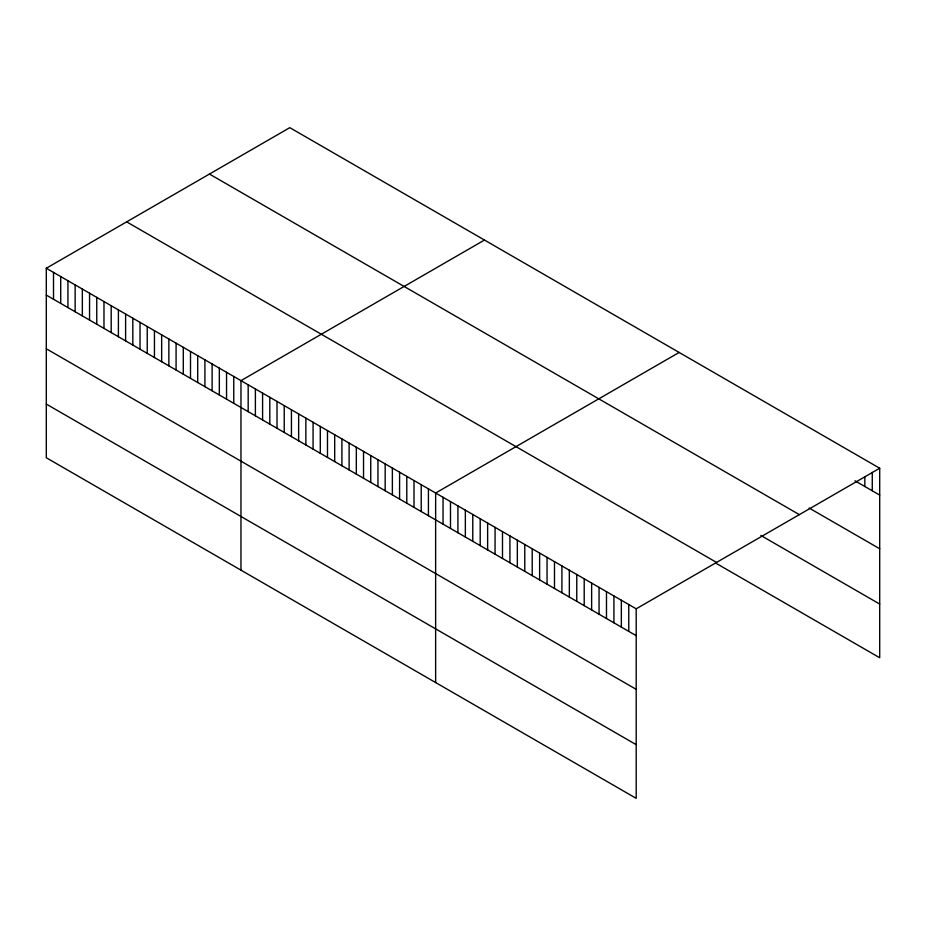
<?xml version="1.0" encoding="UTF-8"?>
<svg xmlns="http://www.w3.org/2000/svg" width="926" height="926" viewBox="0 0 926 926"><rect width="100%" height="100%" fill="white"/><g stroke="black" fill="none" stroke-linecap="round" stroke-linejoin="round"><path stroke-width="1.39" d="M46.3 268.251L636.197 608.822L636.197 798.339L46.3 457.757L46.3 268.251L289.803 127.661L879.7 468.243L879.7 657.749L716.273 563.402M484.472 240.054L240.968 380.644L240.968 570.15M679.14 352.447L435.637 493.026L435.637 682.543M636.197 608.822L879.7 468.243M854.941 480.791L879.7 495.086M809.127 508.027L879.7 548.759M209.45 174.053L799.346 514.636M760.848 535.448L879.7 604.065M126.654 221.858L716.55 562.429M46.3 295.093L636.197 635.664M46.3 348.778L636.197 689.349M46.3 404.083L636.197 744.654M872.269 472.434L872.269 490.792M864.838 476.612L864.838 486.509M628.766 604.539L628.766 631.382M621.346 600.245L621.346 627.087M613.915 595.962L613.915 622.804M606.484 591.668L606.484 618.51M599.053 587.385L599.053 614.227M591.633 583.091L591.633 609.933M584.202 578.808L584.202 605.65M576.771 574.514L576.771 601.356M569.34 570.231L569.34 597.073M561.92 565.936L561.92 592.779M554.489 561.654L554.489 588.496M547.058 557.359L547.058 584.202M539.626 553.077L539.626 579.919M532.207 548.782L532.207 575.625M524.776 544.5L524.776 571.342M517.345 540.205L517.345 567.048M509.913 535.923L509.913 562.765M502.494 531.628L502.494 558.471M495.063 527.345L495.063 554.188M487.632 523.051L487.632 549.894M480.2 518.757L480.2 545.611M472.769 514.474L472.769 541.316M465.35 510.18L465.35 537.034M457.919 505.897L457.919 532.739M450.487 501.603L450.487 528.457M443.056 497.32L443.056 524.162M428.425 488.87L428.425 515.713M421.214 484.703L421.214 511.546M414.003 480.548L414.003 507.39M406.792 476.381L406.792 503.223M399.581 472.214L399.581 499.056M392.369 468.058L392.369 494.901M385.17 463.891L385.17 490.734M377.958 459.724L377.958 486.578M370.747 455.569L370.747 482.411M363.536 451.402L363.536 478.244M356.325 447.246L356.325 474.089M349.114 443.079L349.114 469.922M341.902 438.912L341.902 465.755M334.691 434.757L334.691 461.599M327.48 430.59L327.48 457.432M320.28 426.423L320.28 453.277M313.069 422.268L313.069 449.11M305.858 418.101L305.858 444.943M298.647 413.945L298.647 440.788M291.435 409.778L291.435 436.621M284.224 405.611L284.224 432.465M277.013 401.456L277.013 428.298M269.802 397.289L269.802 424.131M262.59 393.133L262.59 419.976M255.391 388.966L255.391 415.809M248.18 384.799L248.18 411.642M233.757 376.477L233.757 403.319M226.546 372.31L226.546 399.164M219.335 368.154L219.335 394.997M212.123 363.987L212.123 390.83M204.912 359.832L204.912 386.674M197.713 355.665L197.713 382.507M190.501 351.498L190.501 378.34M183.29 347.343L183.29 374.185M176.079 343.176L176.079 370.018M168.868 339.009L168.868 365.863M161.656 334.853L161.656 361.696M154.445 330.686L154.445 357.529M147.234 326.531L147.234 353.373M140.023 322.364L140.023 349.206M132.823 318.197L132.823 345.051M125.612 314.041L125.612 340.884M118.401 309.874L118.401 336.717M111.189 305.719L111.189 332.561M103.978 301.552L103.978 328.394M96.767 297.385L96.767 324.227M89.556 293.229L89.556 320.072M82.345 289.062L82.345 315.905M75.145 284.895L75.145 311.749M67.934 280.74L67.934 307.582M60.722 276.573L60.722 303.415M53.511 272.418L53.511 299.26"/></g></svg>
